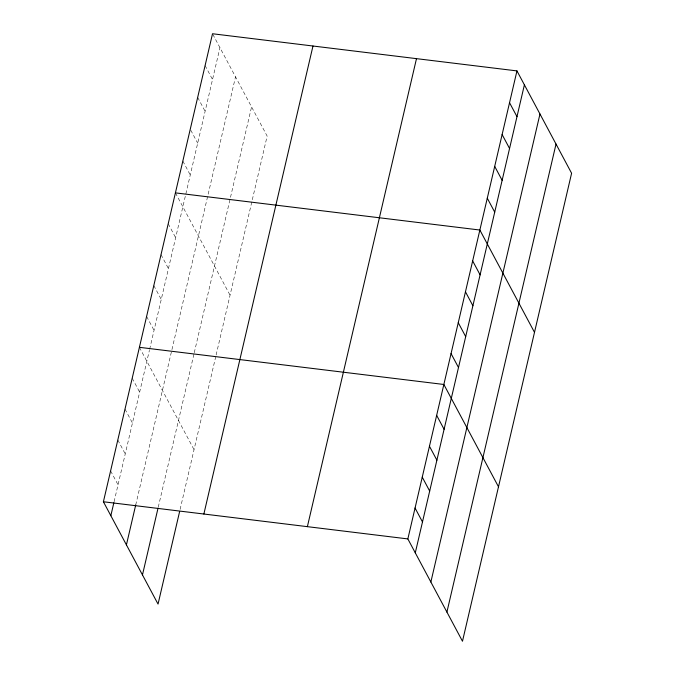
<?xml version="1.0" encoding="UTF-8"?>
<svg xmlns="http://www.w3.org/2000/svg" width="675" height="675" viewBox="0 0 675 675"><rect width="100%" height="100%" fill="white"/><g stroke="black" fill="none" stroke-linecap="round" stroke-linejoin="round"><path stroke-width="0.51" stroke-dasharray="3.38 2.53" d="M114.092 501.744L149.403 350.291M149.631 349.296L219.949 47.68M135.709 505.01L235.524 76.849M158.262 507.17L194.037 353.717M194.265 352.721L251.573 106.912M180.107 509.431L215.654 356.982M216.118 354.991L251.834 201.783M252.315 199.732L267.148 136.08L212.515 33.75M205.09 65.576L212.532 79.507M197.674 97.403L205.116 111.333M190.747 130.157L197.691 143.159M182.832 161.047L190.274 174.985M175.416 192.873L230.057 295.203M168.21 223.762L175.652 237.693M161.013 254.652L168.455 268.582M153.807 285.542L161.249 299.472M146.61 316.432L154.052 330.362M139.404 347.321L194.046 449.651M132.207 378.211L139.649 392.141M125.002 409.101L132.443 423.031M117.804 439.99L125.246 453.921M110.599 470.88L118.041 484.81"/><path stroke-width="1.01" d="M179.643 511.431L158.043 604.091L103.402 501.761L212.515 33.75L516.957 70.909L571.598 173.239L462.485 641.25L407.852 538.92L516.957 70.909M110.843 515.7L113.856 502.74M126.419 544.868L135.709 505.01M142.467 574.923L158.026 508.165M203.867 514.029L312.981 46.01M307.378 526.66L416.492 58.641M415.285 552.85L524.399 84.839M430.861 582.027L539.975 114.008M446.909 612.082L556.023 144.062M175.416 192.873L479.866 230.032L534.499 332.362M139.404 347.321L443.855 384.472L498.496 486.802M103.402 501.761L407.852 538.92M509.541 102.727L516.983 116.665M502.124 134.553L509.557 148.483M494.699 166.379L502.141 180.309M487.282 198.205L494.724 212.136M472.66 260.921L480.102 274.852M465.463 291.811L472.897 305.741M458.257 322.701L465.699 336.631M451.06 353.59L458.494 367.521M436.657 415.361L444.091 429.292M429.452 446.251L436.894 460.181M422.255 477.141L429.688 491.071M415.049 508.03L422.491 521.961"/></g></svg>
